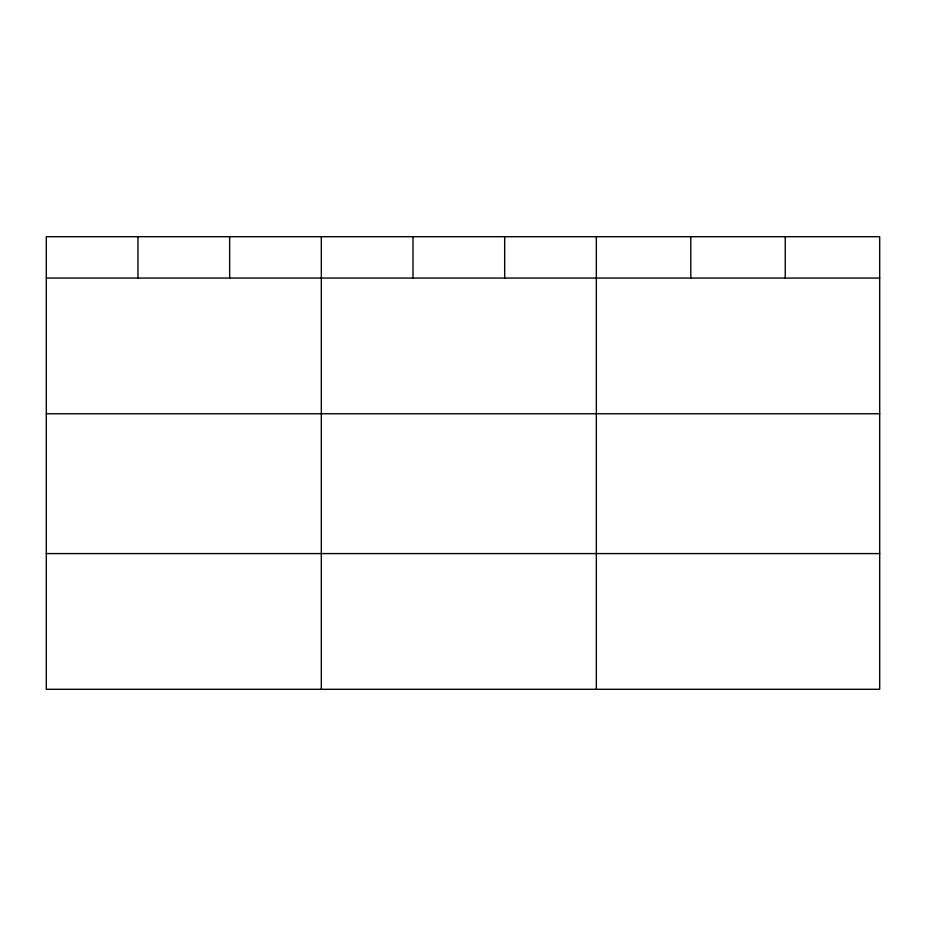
<?xml version="1.0" encoding="UTF-8"?>
<svg xmlns="http://www.w3.org/2000/svg" width="926" height="926" viewBox="0 0 926 926"><rect width="100%" height="100%" fill="white"/><g stroke="black" fill="none" stroke-linecap="round" stroke-linejoin="round"><path stroke-width="1.39" d="M879.7 413.76L879.7 236.709L46.3 236.709L46.3 689.291L879.7 689.291L879.7 413.76L46.3 413.76M46.3 278.055L879.7 278.055M46.3 553.586L879.7 553.586M785.248 236.709L785.248 278.055M690.796 236.709L690.796 278.055M596.344 236.709L596.344 689.291M504.67 236.709L504.67 278.055M412.996 236.709L412.996 278.055M321.322 236.709L321.322 689.291M229.648 236.709L229.648 278.055M137.974 236.709L137.974 278.055"/></g></svg>
